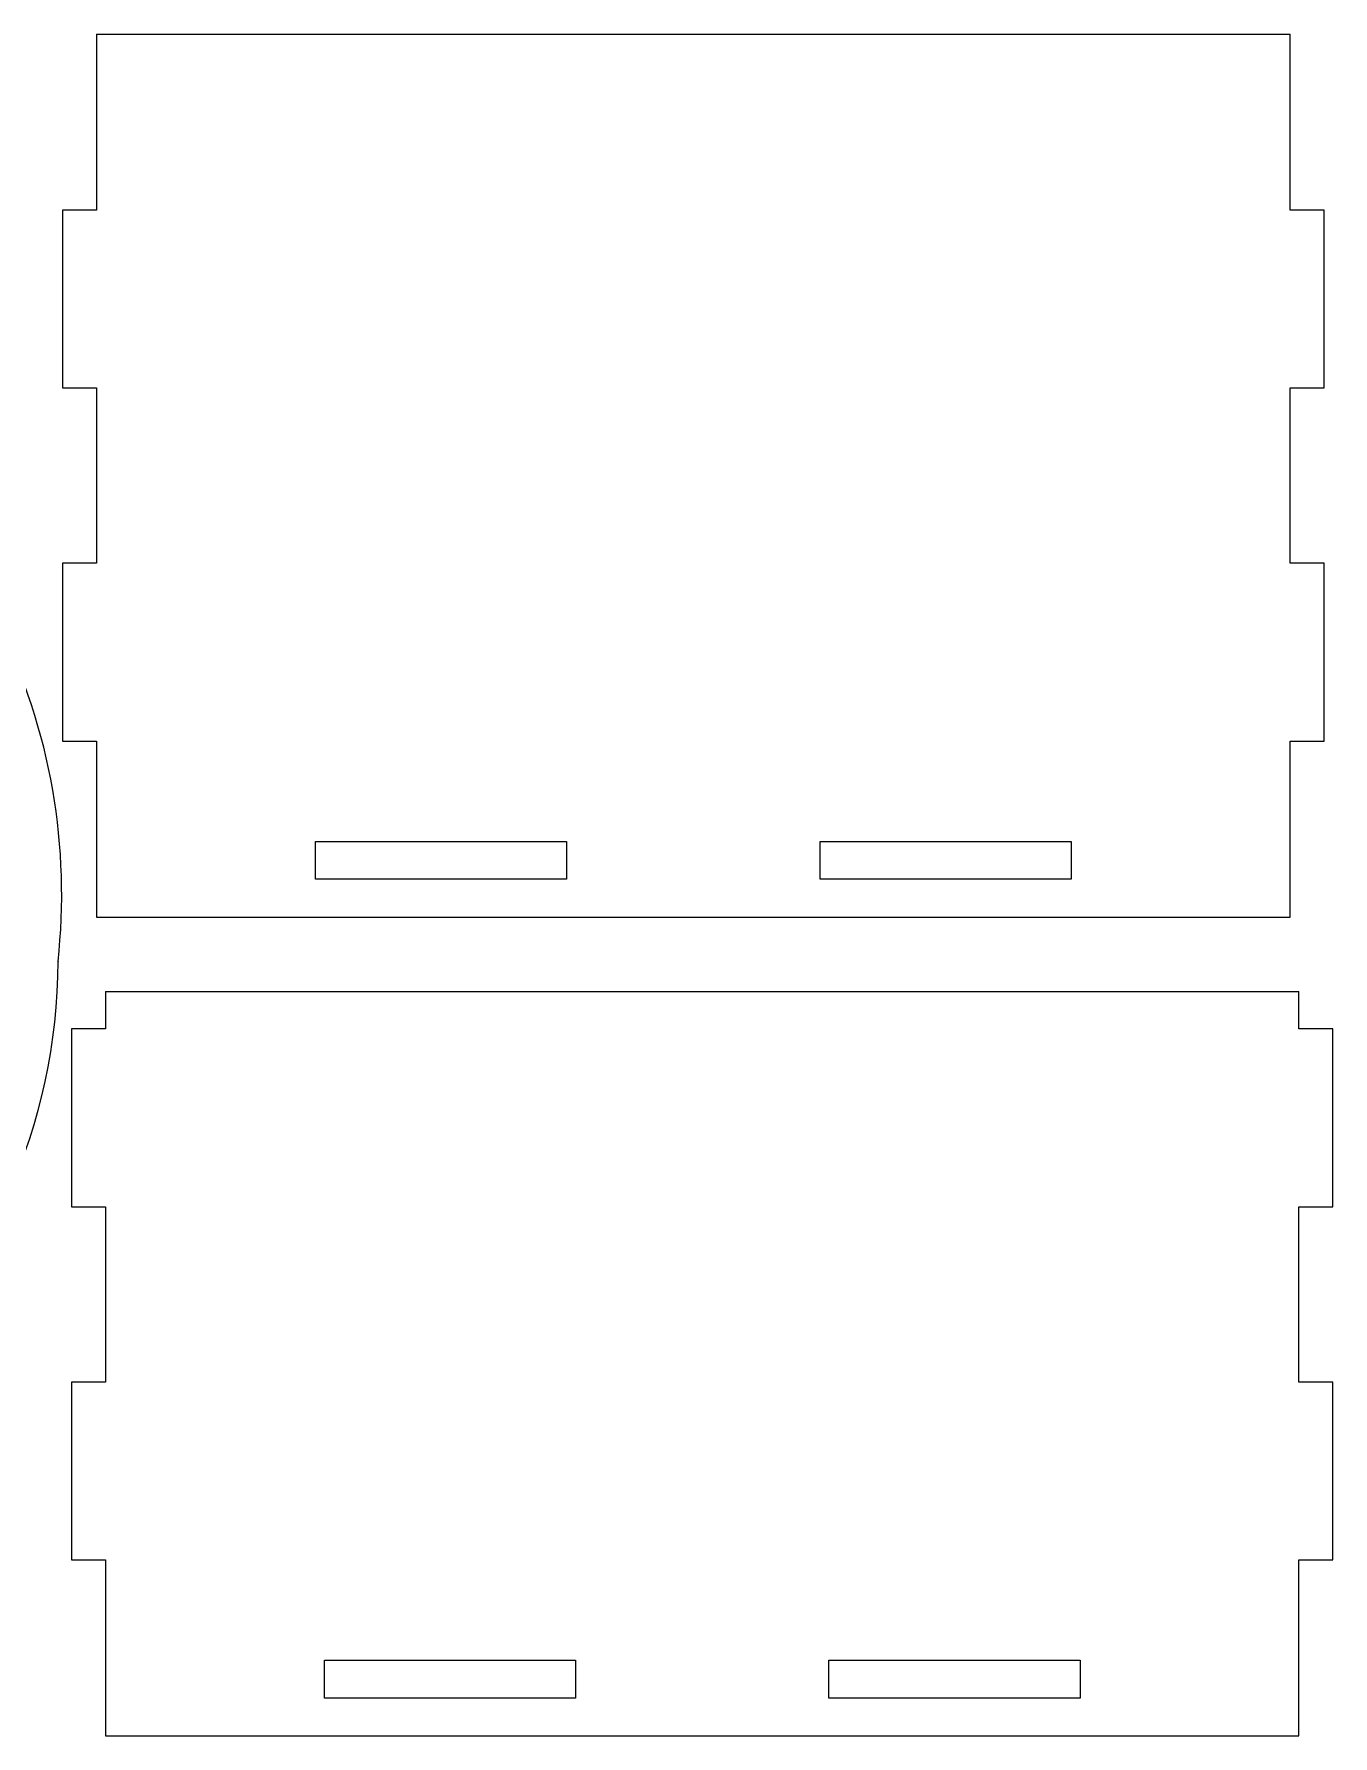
# Model space of a CAD drawing. Header units: centimetres. Extents: x -33.5 to 32.2, y -24.3 to 23.4.
# Drawn here: x 11.57 to 32.16, y -3.56 to 23.42 of the extents above; entities that cross this region are included whole.
import ezdxf

# ---------------------------------------------------------------- set-up
doc = ezdxf.new("R2010")
doc.units = ezdxf.units.CM
doc.header["$MEASUREMENT"] = 0
doc.layers.add('layer 1', color=7, linetype='Continuous')

msp = doc.modelspace()

# ---------------------------------------------------------------- linework, layer by layer
at = {"layer": 'layer 1', "color": 250, "lineweight": 9}
for points, knots in [([(12.56155, 23.42082), (12.56155, 23.42082), (12.56155, 20.63084), (12.56155, 20.63084), (12.56155, 20.63084), (12.56155, 20.63084), (12.02155, 20.63084), (12.02155, 20.63084), (12.02155, 20.63084), (12.02155, 20.63084), (12.02155, 17.81084), (12.02155, 17.81084), (12.02155, 17.81084), (12.02155, 17.81084), (12.56155, 17.81084), (12.56155, 17.81084), (12.56155, 17.81084), (12.56155, 17.81084), (12.56155, 15.03084), (12.56155, 15.03084), (12.56155, 15.03084), (12.56155, 15.03084), (12.02155, 15.03084), (12.02155, 15.03084), (12.02155, 15.03084), (12.02155, 15.03084), (12.02155, 12.21084), (12.02155, 12.21084), (12.02155, 12.21084), (12.02155, 12.21084), (12.56155, 12.21084), (12.56155, 12.21084), (12.56155, 12.21084), (12.56155, 12.21084), (12.56155, 9.42082), (12.56155, 9.42082), (12.56155, 9.42082), (12.56155, 9.42082), (31.48155, 9.42082), (31.48155, 9.42082), (31.48155, 9.42082), (31.48155, 9.42082), (31.48155, 12.21084), (31.48155, 12.21084), (31.48155, 12.21084), (31.48155, 12.21084), (32.02157, 12.21084), (32.02157, 12.21084), (32.02157, 12.21084), (32.02157, 12.21084), (32.02157, 15.03084), (32.02157, 15.03084), (32.02157, 15.03084), (32.02157, 15.03084), (31.48155, 15.03084), (31.48155, 15.03084), (31.48155, 15.03084), (31.48155, 15.03084), (31.48155, 17.81084), (31.48155, 17.81084), (31.48155, 17.81084), (31.48155, 17.81084), (32.02157, 17.81084), (32.02157, 17.81084), (32.02157, 17.81084), (32.02157, 17.81084), (32.02157, 20.63084), (32.02157, 20.63084), (32.02157, 20.63084), (32.02157, 20.63084), (31.48155, 20.63084), (31.48155, 20.63084), (31.48155, 20.63084), (31.48155, 20.63084), (31.48155, 23.42082), (31.48155, 23.42082)], [0, 0, 0, 0, 0.05, 0.05, 0.05, 0.05, 0.1, 0.1, 0.1, 0.1, 0.15, 0.15, 0.15, 0.15, 0.2, 0.2, 0.2, 0.2, 0.25, 0.25, 0.25, 0.25, 0.3, 0.3, 0.3, 0.3, 0.35, 0.35, 0.35, 0.35, 0.4, 0.4, 0.4, 0.4, 0.45, 0.45, 0.45, 0.45, 0.5, 0.5, 0.5, 0.5, 0.55, 0.55, 0.55, 0.55, 0.6, 0.6, 0.6, 0.6, 0.65, 0.65, 0.65, 0.65, 0.7, 0.7, 0.7, 0.7, 0.75, 0.75, 0.75, 0.75, 0.8, 0.8, 0.8, 0.8, 0.85, 0.85, 0.85, 0.85, 0.9, 0.9, 0.9, 0.9, 1, 1, 1, 1]), ([(-8.06721, 8.72116), (-8.06349, 8.72116), (-8.06153, 8.72116), (-8.06153, 8.72116), (-8.06153, 8.72116), (-8.27227, 11.87344), (-6.93555, 15.0796), (-4.41705, 17.1619), (-4.41705, 17.1619), (-4.37581, 17.33898), (-4.28369, 17.6302), (-4.13969, 17.76698), (-4.13969, 17.76698), (-3.69783, 18.1142), (-4.53469, 19.02948), (-4.00209, 19.29474), (-4.00209, 19.29474), (-3.43889, 19.59502), (-5.29133, 22.43028), (-4.58521, 22.47602), (-4.58521, 22.47602), (-4.52743, 22.57722), (-4.31839, 22.79906), (-4.19589, 22.78358), (-4.19589, 22.78358), (-3.36845, 22.67902), (-2.92219, 21.06164), (-2.29655, 20.22328), (-2.29655, 20.22328), (-2.10907, 20.2575), (-1.93795, 20.21842), (-1.81111, 19.97964), (-1.81111, 19.97964), (-1.62937, 19.64894), (-1.43493, 19.34716), (-1.16669, 19.31242), (-1.16669, 19.31242), (-0.97013, 19.28694), (-0.66117, 19.247), (-0.43707, 19.1969), (-0.43707, 19.1969), (4.05973, 20.3678), (8.87613, 18.34348), (10.98897, 14.1015), (10.98897, 14.1015), (11.84863, 12.37556), (12.14565, 10.51346), (11.95011, 8.71764), (11.95011, 8.71764), (11.94999, 8.71648), (11.94931, 8.72116), (11.95049, 8.72116), (11.95049, 8.72116), (11.95049, 3.50248), (7.46939, -0.72808), (1.94165, -0.72808), (1.94165, -0.72808), (-3.58611, -0.72808), (-8.06721, 3.50248), (-8.06721, 8.72116)], [0, 0, 0, 0, 0.0625, 0.0625, 0.0625, 0.0625, 0.125, 0.125, 0.125, 0.125, 0.1875, 0.1875, 0.1875, 0.1875, 0.25, 0.25, 0.25, 0.25, 0.3125, 0.3125, 0.3125, 0.3125, 0.375, 0.375, 0.375, 0.375, 0.4375, 0.4375, 0.4375, 0.4375, 0.5, 0.5, 0.5, 0.5, 0.5625, 0.5625, 0.5625, 0.5625, 0.625, 0.625, 0.625, 0.625, 0.6875, 0.6875, 0.6875, 0.6875, 0.75, 0.75, 0.75, 0.75, 0.8125, 0.8125, 0.8125, 0.8125, 0.875, 0.875, 0.875, 0.875, 1, 1, 1, 1]), ([(16.03155, 10.02082), (16.03155, 10.02082), (20.01157, 10.02082), (20.01157, 10.02082), (20.01157, 10.02082), (20.01157, 10.02082), (20.01157, 10.62082), (20.01157, 10.62082), (20.01157, 10.62082), (20.01157, 10.62082), (16.03155, 10.62082), (16.03155, 10.62082), (16.03155, 10.62082), (16.03155, 10.62082), (16.03155, 10.02082), (16.03155, 10.02082)], [0, 0, 0, 0, 0.2, 0.2, 0.2, 0.2, 0.4, 0.4, 0.4, 0.4, 0.6, 0.6, 0.6, 0.6, 1, 1, 1, 1]), ([(24.03155, 10.02082), (24.03155, 10.02082), (28.01157, 10.02082), (28.01157, 10.02082), (28.01157, 10.02082), (28.01157, 10.02082), (28.01157, 10.62082), (28.01157, 10.62082), (28.01157, 10.62082), (28.01157, 10.62082), (24.03155, 10.62082), (24.03155, 10.62082), (24.03155, 10.62082), (24.03155, 10.62082), (24.03155, 10.02082), (24.03155, 10.02082)], [0, 0, 0, 0, 0.2, 0.2, 0.2, 0.2, 0.4, 0.4, 0.4, 0.4, 0.6, 0.6, 0.6, 0.6, 1, 1, 1, 1]), ([(12.70263, 8.24016), (12.70263, 7.89446), (12.70263, 7.64864), (12.70263, 7.64864), (12.70263, 7.64864), (12.70263, 7.64864), (12.16263, 7.64864), (12.16263, 7.64864), (12.16263, 7.64864), (12.16263, 7.64864), (12.16263, 4.82864), (12.16263, 4.82864), (12.16263, 4.82864), (12.16263, 4.82864), (12.70263, 4.82864), (12.70263, 4.82864), (12.70263, 4.82864), (12.70263, 4.82864), (12.70263, 2.04864), (12.70263, 2.04864), (12.70263, 2.04864), (12.70263, 2.04864), (12.16263, 2.04864), (12.16263, 2.04864), (12.16263, 2.04864), (12.16263, 2.04864), (12.16263, -0.77138), (12.16263, -0.77138), (12.16263, -0.77138), (12.16263, -0.77138), (12.70263, -0.77138), (12.70263, -0.77138), (12.70263, -0.77138), (12.70263, -0.77138), (12.70263, -3.5614), (12.70263, -3.5614), (12.70263, -3.5614), (12.70263, -3.5614), (31.62263, -3.5614), (31.62263, -3.5614), (31.62263, -3.5614), (31.62263, -3.5614), (31.62263, -0.77138), (31.62263, -0.77138), (31.62263, -0.77138), (31.62263, -0.77138), (32.16263, -0.77138), (32.16263, -0.77138), (32.16263, -0.77138), (32.16263, -0.77138), (32.16263, 2.04864), (32.16263, 2.04864), (32.16263, 2.04864), (32.16263, 2.04864), (31.62263, 2.04864), (31.62263, 2.04864), (31.62263, 2.04864), (31.62263, 2.04864), (31.62263, 4.82864), (31.62263, 4.82864), (31.62263, 4.82864), (31.62263, 4.82864), (32.16263, 4.82864), (32.16263, 4.82864), (32.16263, 4.82864), (32.16263, 4.82864), (32.16263, 7.64864), (32.16263, 7.64864), (32.16263, 7.64864), (32.16263, 7.64864), (31.62263, 7.64864), (31.62263, 7.64864), (31.62263, 7.64864), (31.62263, 7.64864), (31.62263, 7.89446), (31.62263, 8.24016)], [0, 0, 0, 0, 0.05, 0.05, 0.05, 0.05, 0.1, 0.1, 0.1, 0.1, 0.15, 0.15, 0.15, 0.15, 0.2, 0.2, 0.2, 0.2, 0.25, 0.25, 0.25, 0.25, 0.3, 0.3, 0.3, 0.3, 0.35, 0.35, 0.35, 0.35, 0.4, 0.4, 0.4, 0.4, 0.45, 0.45, 0.45, 0.45, 0.5, 0.5, 0.5, 0.5, 0.55, 0.55, 0.55, 0.55, 0.6, 0.6, 0.6, 0.6, 0.65, 0.65, 0.65, 0.65, 0.7, 0.7, 0.7, 0.7, 0.75, 0.75, 0.75, 0.75, 0.8, 0.8, 0.8, 0.8, 0.85, 0.85, 0.85, 0.85, 0.9, 0.9, 0.9, 0.9, 1, 1, 1, 1]), ([(16.17263, -2.9614), (16.17263, -2.9614), (20.15265, -2.9614), (20.15265, -2.9614), (20.15265, -2.9614), (20.15265, -2.9614), (20.15265, -2.3614), (20.15265, -2.3614), (20.15265, -2.3614), (20.15265, -2.3614), (16.17263, -2.3614), (16.17263, -2.3614), (16.17263, -2.3614), (16.17263, -2.3614), (16.17263, -2.9614), (16.17263, -2.9614)], [0, 0, 0, 0, 0.2, 0.2, 0.2, 0.2, 0.4, 0.4, 0.4, 0.4, 0.6, 0.6, 0.6, 0.6, 1, 1, 1, 1]), ([(24.17263, -2.9614), (24.17263, -2.9614), (28.15265, -2.9614), (28.15265, -2.9614), (28.15265, -2.9614), (28.15265, -2.9614), (28.15265, -2.3614), (28.15265, -2.3614), (28.15265, -2.3614), (28.15265, -2.3614), (24.17263, -2.3614), (24.17263, -2.3614), (24.17263, -2.3614), (24.17263, -2.3614), (24.17263, -2.9614), (24.17263, -2.9614)], [0, 0, 0, 0, 0.2, 0.2, 0.2, 0.2, 0.4, 0.4, 0.4, 0.4, 0.6, 0.6, 0.6, 0.6, 1, 1, 1, 1])]:
    msp.add_open_spline(points, degree=3, knots=knots, dxfattribs=at)
for points in [[(12.56155, 23.42082), (12.56155, 23.42082), (31.48157, 23.42082), (31.48157, 23.42082)], [(12.70261, 8.24016), (12.70261, 8.24016), (31.62263, 8.24016), (31.62263, 8.24016)]]:
    msp.add_open_spline(points, degree=3, dxfattribs=at)

doc.saveas('drawing.dxf')
